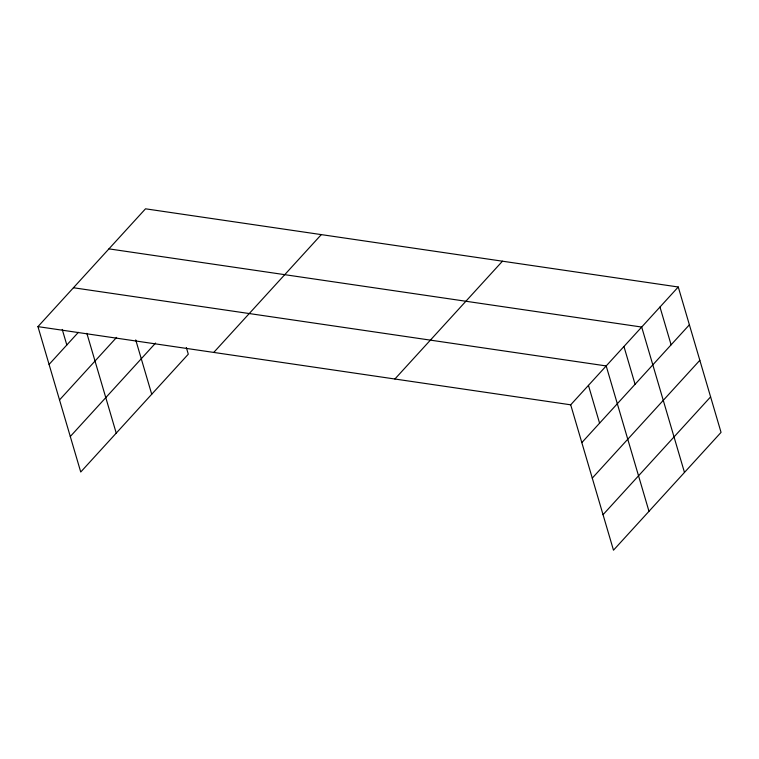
<?xml version="1.0" encoding="UTF-8"?>
<svg xmlns="http://www.w3.org/2000/svg" width="759" height="759" viewBox="0 0 759 759"><rect width="100%" height="100%" fill="white"/><g stroke="black" fill="none" stroke-linecap="round" stroke-linejoin="round"><path stroke-width="1.14" d="M186.334 347.537L188.298 354.187L80.739 472.003L37.95 326.626L145.51 208.81L678.261 286.997L721.05 432.374L613.49 550.19L570.702 404.813L678.261 286.997M49.079 364.424L78.395 332.309M59.525 399.927L116.62 337.385M70.293 436.501L155.586 343.068M213.763 352.423L321.313 234.607M394.898 379.007L502.458 261.191M581.83 442.611L689.39 324.795M592.276 478.113L699.836 360.297M603.044 514.687L710.604 396.872M108.935 248.867L641.697 327.053L684.476 472.43M73.443 287.746L606.194 365.933L648.983 511.31M37.95 326.626L570.702 404.813M659.979 307.025L671.108 344.823M623.945 346.493L635.074 384.291M588.453 385.373L599.582 423.171M135.728 339.899L151.724 394.244M86.858 333.315L116.231 433.123M62.238 329.425L66.82 344.984"/></g></svg>
